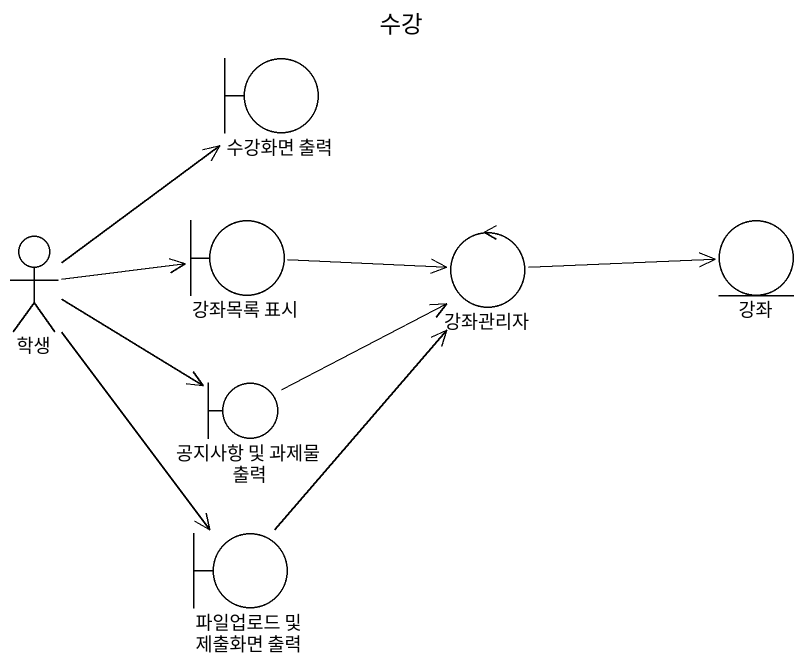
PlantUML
@startuml
title 수강
boundary "수강화면 출력" as 수강화면_출력
actor 학생
boundary "강좌목록 표시" as 강좌목록_표시
control 강좌관리자
entity 강좌
boundary "공지사항 및 과제물 출력" as 공지사항_및_과제물_출력
boundary "파일업로드 및 제출화면 출력" as 파일업로드_및_제출화면_출력
학생 -up-> 수강화면_출력
학생 -right-> 강좌목록_표시
학생 -right-> 공지사항_및_과제물_출력
학생 --> 파일업로드_및_제출화면_출력
강좌목록_표시 -right-> 강좌관리자
강좌관리자 -right-> 강좌
공지사항_및_과제물_출력 -up-> 강좌관리자
파일업로드_및_제출화면_출력 -up-> 강좌관리자
@enduml
